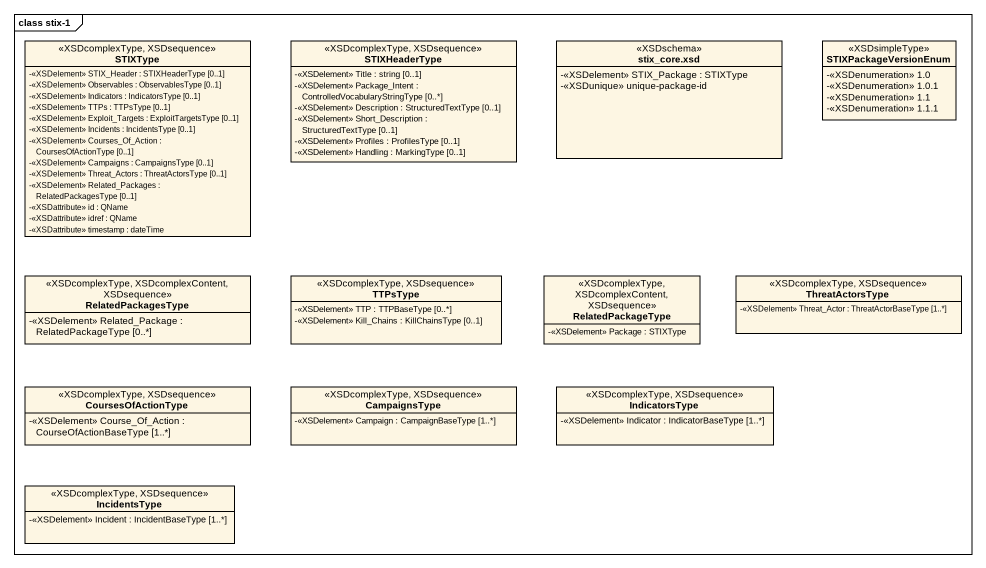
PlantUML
@startuml
mainframe class stix-1
hide circle
hide empty members
skinparam classAttributeIconSize 0
class STIXType <<XSDcomplexType, XSDsequence>> {
  -<<XSDelement>> STIX_Header : STIXHeaderType [0..1]
  -<<XSDelement>> Observables : ObservablesType [0..1]
  -<<XSDelement>> Indicators : IndicatorsType [0..1]
  -<<XSDelement>> TTPs : TTPsType [0..1]
  -<<XSDelement>> Exploit_Targets : ExploitTargetsType [0..1]
  -<<XSDelement>> Incidents : IncidentsType [0..1]
  -<<XSDelement>> Courses_Of_Action : CoursesOfActionType [0..1]
  -<<XSDelement>> Campaigns : CampaignsType [0..1]
  -<<XSDelement>> Threat_Actors : ThreatActorsType [0..1]
  -<<XSDelement>> Related_Packages : RelatedPackagesType [0..1]
  -<<XSDattribute>> id : QName
  -<<XSDattribute>> idref : QName
  -<<XSDattribute>> timestamp : dateTime
}
class STIXHeaderType <<XSDcomplexType, XSDsequence>> {
  -<<XSDelement>> Title : string [0..1]
  -<<XSDelement>> Package_Intent : ControlledVocabularyStringType [0..*]
  -<<XSDelement>> Description : StructuredTextType [0..1]
  -<<XSDelement>> Short_Description : StructuredTextType [0..1]
  -<<XSDelement>> Profiles : ProfilesType [0..1]
  -<<XSDelement>> Handling : MarkingType [0..1]
}
class "stix_core.xsd" as stix_core_xsd <<XSDschema>> {
  -<<XSDelement>> STIX_Package : STIXType
  -<<XSDunique>> unique-package-id
}
class STIXPackageVersionEnum <<XSDsimpleType>> {
  -<<XSDenumeration>> 1.0
  -<<XSDenumeration>> 1.0.1
  -<<XSDenumeration>> 1.1
  -<<XSDenumeration>> 1.1.1
}
class RelatedPackagesType <<XSDcomplexType, XSDcomplexContent, XSDsequence>> {
  -<<XSDelement>> Related_Package : RelatedPackageType [0..*]
}
class TTPsType <<XSDcomplexType, XSDsequence>> {
  -<<XSDelement>> TTP : TTPBaseType [0..*]
  -<<XSDelement>> Kill_Chains : KillChainsType [0..1]
}
class RelatedPackageType <<XSDcomplexType, XSDcomplexContent, XSDsequence>> {
  -<<XSDelement>> Package : STIXType
}
class ThreatActorsType <<XSDcomplexType, XSDsequence>> {
  -<<XSDelement>> Threat_Actor : ThreatActorBaseType [1..*]
}
class CoursesOfActionType <<XSDcomplexType, XSDsequence>> {
  -<<XSDelement>> Course_Of_Action : CourseOfActionBaseType [1..*]
}
class CampaignsType <<XSDcomplexType, XSDsequence>> {
  -<<XSDelement>> Campaign : CampaignBaseType [1..*]
}
class IndicatorsType <<XSDcomplexType, XSDsequence>> {
  -<<XSDelement>> Indicator : IndicatorBaseType [1..*]
}
class IncidentsType <<XSDcomplexType, XSDsequence>> {
  -<<XSDelement>> Incident : IncidentBaseType [1..*]
}
@enduml
